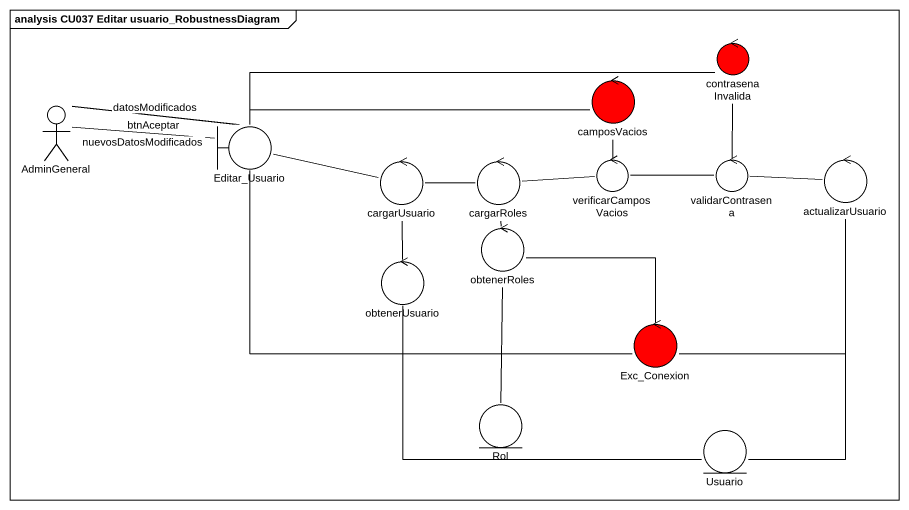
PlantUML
@startuml
mainframe analysis CU037 Editar usuario_RobustnessDiagram
control camposVacios #FF0000
control contrasenaInvalida #FF0000
actor AdminGeneral
boundary Editar_Usuario
control cargarUsuario
control cargarRoles
control verificarCamposVacios
control validarContrasena
control actualizarUsuario
control obtenerRoles
control obtenerUsuario
control Exc_Conexion #FF0000
entity Rol
entity Usuario
camposVacios -left- Editar_Usuario
camposVacios -- verificarCamposVacios
contrasenaInvalida -left- Editar_Usuario
contrasenaInvalida -- validarContrasena
AdminGeneral -right- Editar_Usuario : datosModificados
AdminGeneral -right- Editar_Usuario : btnAceptar
AdminGeneral -right- Editar_Usuario : nuevosDatosModificados
Editar_Usuario -right- cargarUsuario
cargarUsuario -right- cargarRoles
cargarUsuario -- obtenerUsuario
cargarRoles -right- verificarCamposVacios
verificarCamposVacios -right- validarContrasena
validarContrasena -right- actualizarUsuario
actualizarUsuario -- Exc_Conexion
actualizarUsuario -- Usuario
obtenerRoles -up- cargarRoles
obtenerRoles -- Exc_Conexion
obtenerRoles -- Rol
obtenerUsuario -right- Exc_Conexion
obtenerUsuario -right- Usuario
Exc_Conexion -left- Editar_Usuario
@enduml
